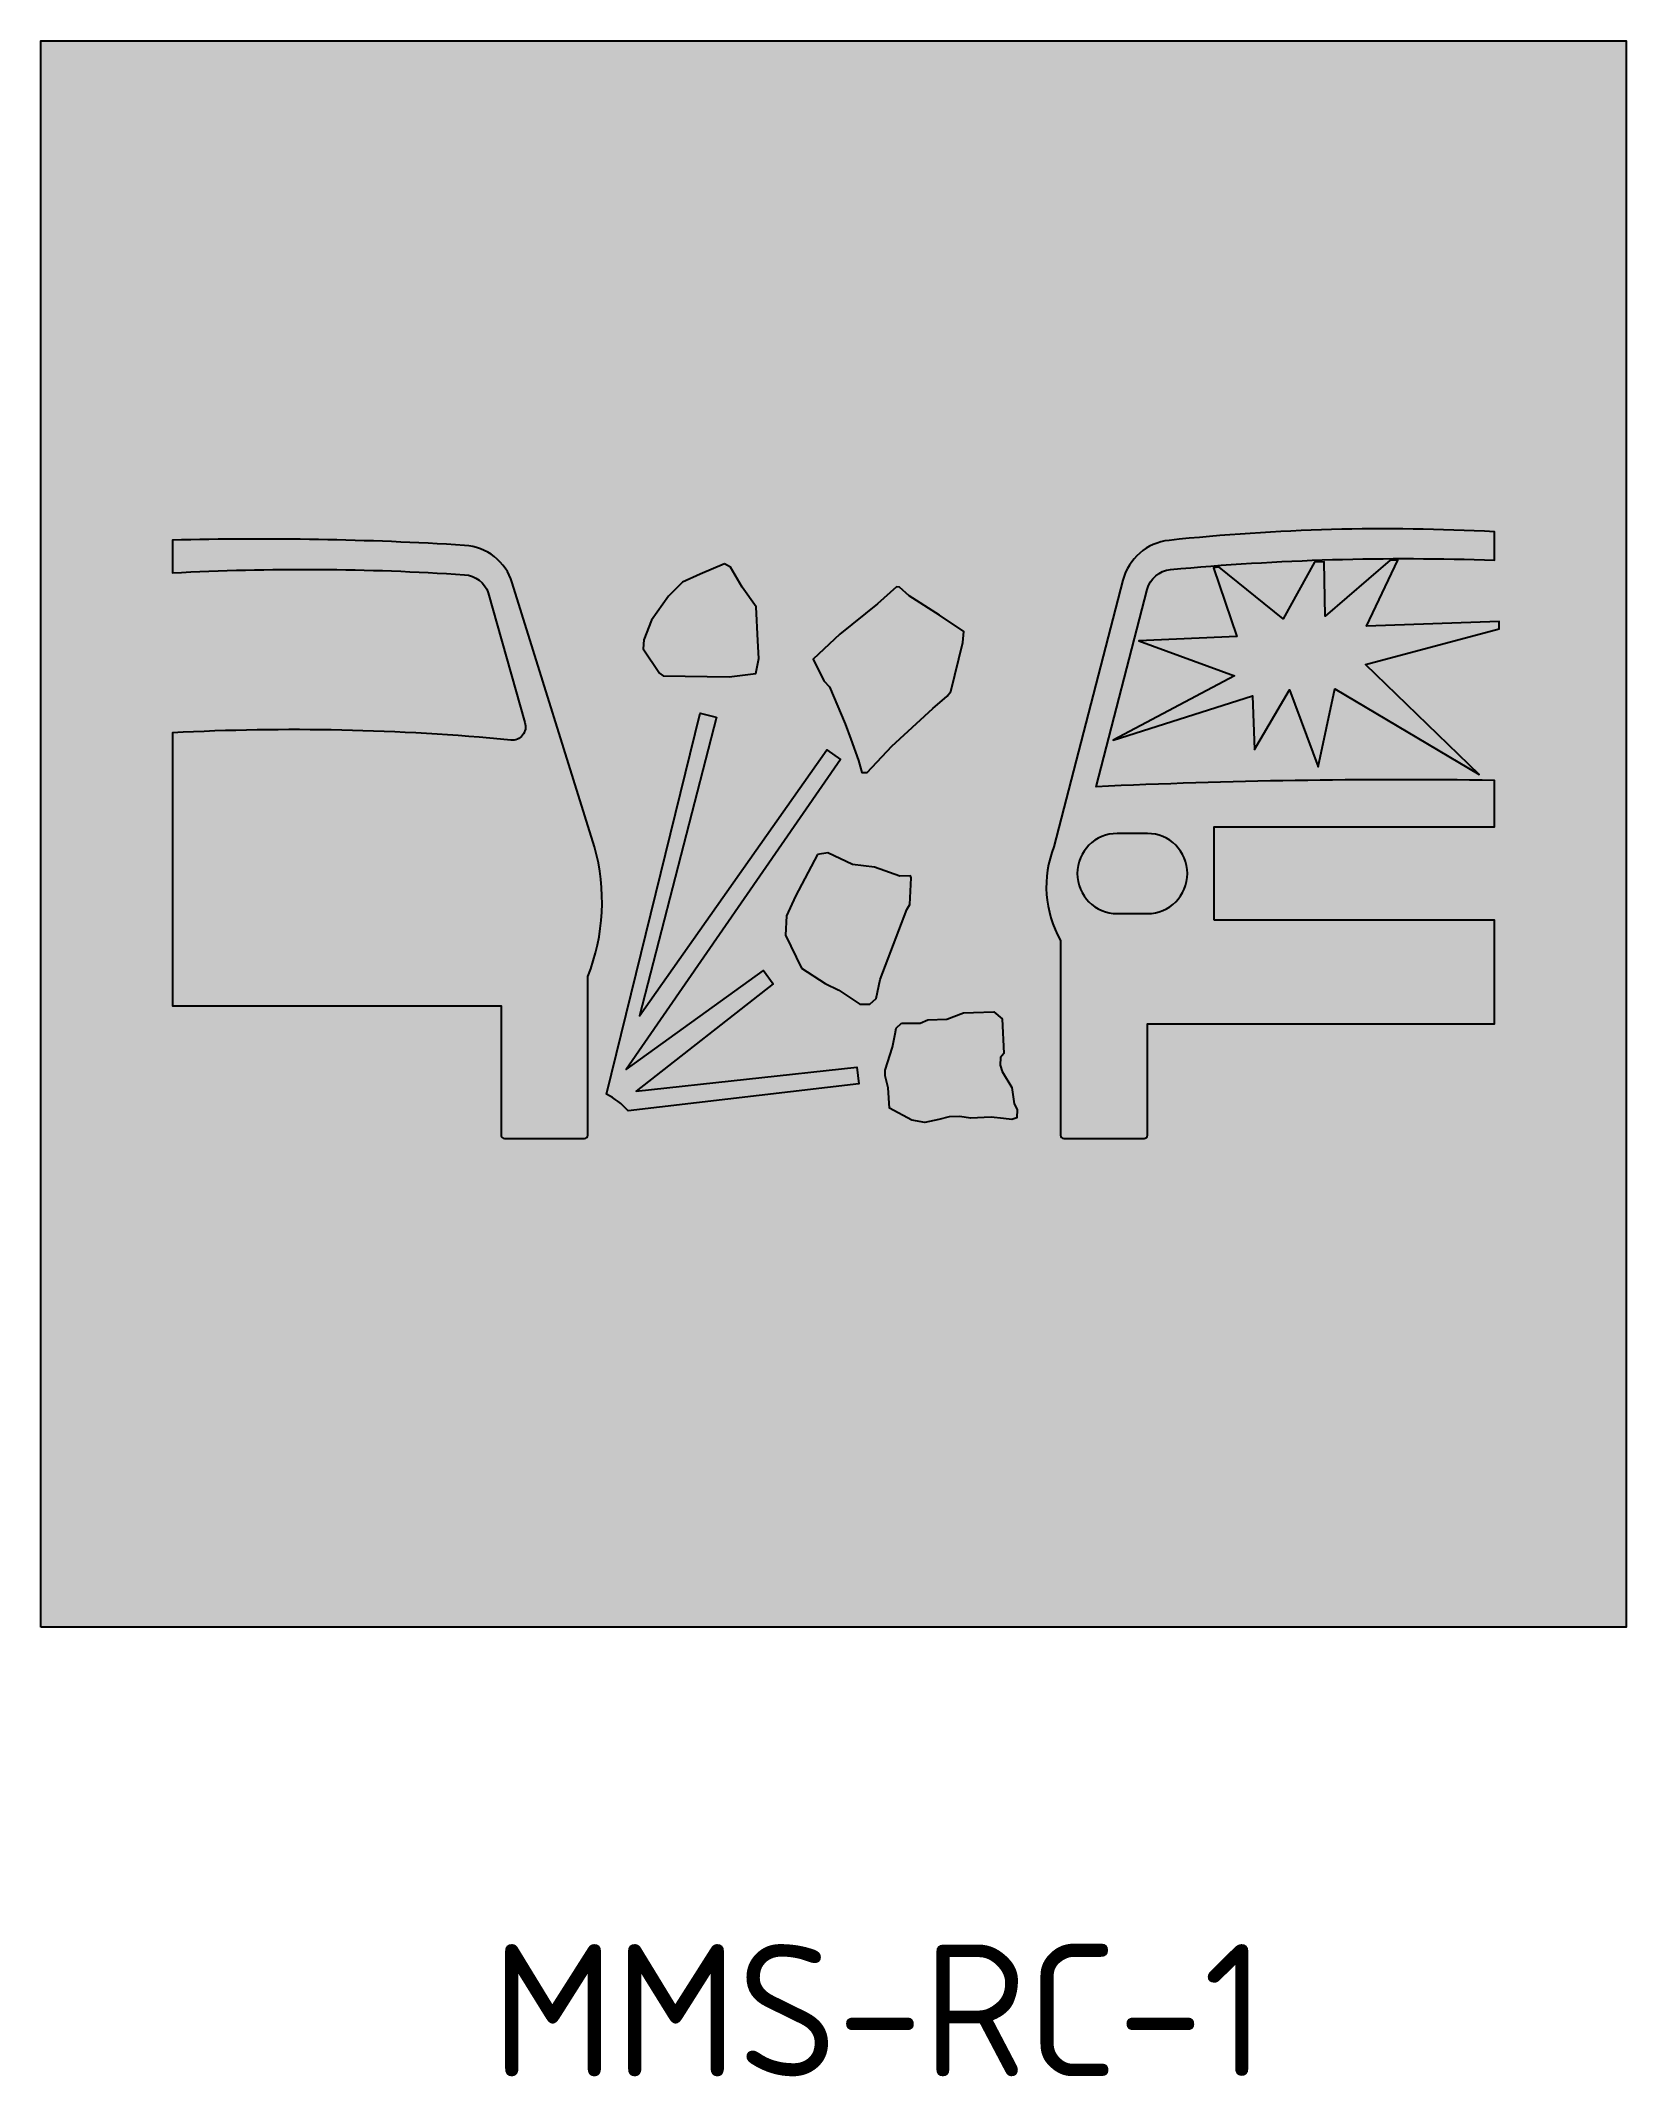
# Model space of a CAD drawing. Extents: x 158 to 359, y 73 to 242.
# Drawn here: x 157.8 to 217.8, y 165.1 to 242.1 of the extents above.
import ezdxf

# ---------------------------------------------------------------- set-up
doc = ezdxf.new("R2010")
doc.units = 0
doc.header["$LTSCALE"] = 0.3
doc.header["$MEASUREMENT"] = 0
doc.layers.add('L25', color=1, linetype='CONTINUOUS')
doc.layers.add('yellow', color=50, linetype='CONTINUOUS')
doc.styles.add('iso', font='iso3098b.shx')

msp = doc.modelspace()

# ---------------------------------------------------------------- hatches: boundary and pattern name
at = {"layer": 'L25'}
h = msp.add_hatch(color=256, dxfattribs=at)
h.paths.add_polyline_path([(212.815, 214.081, 0.015182), (197.738, 213.838), (199.673, 221.3, -0.315593), (200.556, 222.052, -0.032779), (212.815, 222.405), (212.815, 223.482, 0.040055), (200.496, 223.157, 0.312245), (198.754, 221.654), (196.139, 211.567, 0.226827), (196.391, 208.029), (196.391, 200.664, 0.414214), (196.518, 200.538), (199.55, 200.538, 0.414214), (199.676, 200.664), (199.676, 204.871), (212.815, 204.871), (212.815, 208.787), (202.203, 208.787), (202.203, 212.325), (212.815, 212.325)])
h.paths.add_polyline_path([(199.676, 209.04), (198.539, 209.04, -1), (198.539, 212.072), (199.676, 212.072, -1)], flags=16)
for points in [[(175.647, 221.552, 0.31126), (173.841, 222.968, 0.021888), (162.785, 223.167), (162.785, 221.93, -0.029571), (173.842, 221.86, -0.305556), (174.736, 221.169), (176.123, 216.263, -0.542344), (175.594, 215.602, 0.037539), (162.785, 215.877), (162.785, 205.555), (175.22, 205.555), (175.22, 200.664, 0.414214), (175.346, 200.538), (178.378, 200.538, 0.414214), (178.505, 200.664), (178.505, 206.661, 0.163767), (178.757, 211.567)], [(184.879, 220.648), (184.34, 221.392), (183.904, 222.149), (183.673, 222.264), (182.749, 221.879), (182.081, 221.572), (181.555, 221.046), (180.914, 220.136), (180.618, 219.392), (180.593, 219.058), (181.222, 218.135), (181.35, 218.033), (183.852, 217.994), (184.866, 218.122), (184.969, 218.687), (184.943, 219.353)], [(212.99, 219.809), (212.99, 220.09), (207.973, 219.909), (209.15, 222.41), (208.865, 222.409), (206.403, 220.296), (206.369, 222.349), (206.007, 222.334), (204.813, 220.194), (202.398, 222.14), (202.177, 222.114), (203.06, 219.522), (199.355, 219.352), (202.978, 218.035), (198.383, 215.598), (203.651, 217.282), (203.733, 215.245), (205.058, 217.506), (206.138, 214.593), (206.77, 217.547), (212.232, 214.298), (207.937, 218.468)], [(192.695, 219.299), (192.731, 219.713), (191.811, 220.326), (190.658, 221.064), (190.297, 221.388), (190.189, 221.406), (189.468, 220.758), (188.044, 219.605), (187.034, 218.669), (187.431, 217.84), (187.647, 217.624), (188.242, 216.219), (188.458, 215.643), (188.747, 214.832), (188.873, 214.382), (189.071, 214.382), (190.009, 215.373), (191.559, 216.795), (192.1, 217.264), (192.244, 217.444)], [(185.523, 206.382), (185.15, 206.892), (179.956, 203.148), (188.066, 214.865), (187.55, 215.23), (180.465, 205.171), (183.369, 216.468), (182.749, 216.62), (179.212, 202.217, -0.092769), (180.025, 201.579), (188.754, 202.6), (188.687, 203.228), (180.328, 202.322)], [(190.742, 210.4), (190.715, 210.469), (190.314, 210.455), (189.349, 210.8), (188.521, 210.896), (187.582, 211.337), (187.196, 211.282), (186.368, 209.697), (186.023, 208.952), (185.982, 208.222), (186.589, 206.981), (187.486, 206.402), (187.996, 206.14), (188.797, 205.616), (189.169, 205.616), (189.418, 205.836), (189.569, 206.553), (190.577, 209.2), (190.687, 209.38)], [(194.248, 203.753), (194.179, 205.067), (193.867, 205.332), (193.095, 205.297), (192.725, 205.286), (192.091, 205.044), (191.376, 205.021), (191.076, 204.894), (190.373, 204.894), (190.176, 204.71), (190.13, 204.491), (190.038, 203.984), (189.75, 203.119), (189.761, 202.9), (189.865, 202.451), (189.923, 201.679), (190.765, 201.229), (191.261, 201.137), (191.791, 201.252), (192.183, 201.356), (192.587, 201.368), (192.979, 201.31), (193.764, 201.345), (194.236, 201.287), (194.548, 201.252), (194.732, 201.322), (194.744, 201.633), (194.64, 201.852), (194.548, 202.462), (194.179, 203.073), (194.11, 203.304), (194.121, 203.603)]]:
    msp.add_hatch(color=256, dxfattribs=at).paths.add_polyline_path(points)
at = {"layer": 'yellow'}
h = msp.add_hatch(color=256, dxfattribs=at)
h.paths.add_polyline_path([(217.8, 242.055), (157.8, 242.055), (157.8, 182.055), (217.8, 182.055)])
h.paths.add_polyline_path([(183.673, 222.264), (183.904, 222.149), (184.34, 221.392), (184.879, 220.648), (184.943, 219.353), (184.969, 218.687), (184.866, 218.122), (183.852, 217.994), (181.35, 218.033), (181.222, 218.135), (180.593, 219.058), (180.618, 219.392), (180.914, 220.136), (181.555, 221.046), (182.081, 221.572), (182.749, 221.879)], flags=16)
h.paths.add_polyline_path([(190.189, 221.406), (190.297, 221.388), (190.658, 221.064), (191.811, 220.326), (192.731, 219.713), (192.695, 219.299), (192.244, 217.444), (192.1, 217.264), (191.559, 216.795), (190.009, 215.373), (189.071, 214.382), (188.873, 214.382), (188.747, 214.832), (188.458, 215.643), (188.242, 216.219), (187.647, 217.624), (187.431, 217.84), (187.034, 218.669), (188.044, 219.605), (189.468, 220.758)], flags=16)
h.paths.add_polyline_path([(175.647, 221.552), (178.757, 211.567, -0.163767), (178.505, 206.661), (178.505, 200.664, -0.414214), (178.378, 200.538), (175.346, 200.538, -0.414214), (175.22, 200.664), (175.22, 205.555), (162.785, 205.555), (162.785, 215.877, -0.037543), (175.595, 215.602, 0.513681), (176.135, 216.221), (174.736, 221.169, 0.305556), (173.842, 221.86, 0.029571), (162.785, 221.93), (162.785, 223.167, -0.021888), (173.841, 222.968, -0.31126)], flags=16)
h.paths.add_polyline_path([(182.749, 216.62), (183.369, 216.468), (180.465, 205.171), (187.55, 215.23), (188.066, 214.865), (179.956, 203.148), (185.15, 206.892), (185.523, 206.382), (180.328, 202.322), (188.687, 203.228), (188.754, 202.6), (180.025, 201.579, 0.092769), (179.212, 202.217)], flags=16)
h.paths.add_polyline_path([(207.973, 219.909), (212.99, 220.09), (212.99, 219.809), (207.937, 218.468), (212.232, 214.298), (206.77, 217.547), (206.138, 214.593), (205.058, 217.506), (203.733, 215.245), (203.651, 217.282), (198.383, 215.598), (202.978, 218.035), (199.355, 219.352), (203.06, 219.522), (202.177, 222.114), (202.398, 222.14), (204.813, 220.194), (206.007, 222.334), (206.369, 222.349), (206.403, 220.296), (208.865, 222.409), (209.15, 222.41)], flags=16)
h.paths.add_polyline_path([(200.496, 223.157, -0.040055), (212.815, 223.482), (212.815, 222.405, 0.032779), (200.556, 222.052, 0.315593), (199.673, 221.3), (197.738, 213.838, -0.015182), (212.815, 214.081), (212.815, 212.325), (202.203, 212.325), (202.203, 208.787), (212.815, 208.787), (212.815, 204.871), (199.676, 204.871), (199.676, 200.664, -0.414214), (199.55, 200.538), (196.518, 200.538, -0.414214), (196.391, 200.664), (196.391, 208.029, -0.226827), (196.139, 211.567), (198.754, 221.654, -0.312245)], flags=16)
h.paths.add_polyline_path([(187.582, 211.337), (188.521, 210.896), (189.349, 210.8), (190.314, 210.455), (190.746, 210.47), (190.687, 209.38), (190.577, 209.2), (189.569, 206.553), (189.418, 205.836), (189.169, 205.616), (188.797, 205.616), (187.996, 206.14), (187.486, 206.402), (186.589, 206.981), (185.982, 208.222), (186.023, 208.952), (186.368, 209.697), (187.196, 211.282)], flags=16)
h.paths.add_polyline_path([(198.539, 212.072), (199.676, 212.072, -1), (199.676, 209.04), (198.539, 209.04, -1)], flags=0)
h.paths.add_polyline_path([(190.373, 204.894), (191.076, 204.894), (191.376, 205.021), (192.091, 205.044), (192.725, 205.286), (193.095, 205.297), (193.867, 205.332), (194.179, 205.067), (194.248, 203.753), (194.121, 203.603), (194.11, 203.304), (194.179, 203.073), (194.548, 202.462), (194.64, 201.852), (194.744, 201.633), (194.732, 201.322), (194.548, 201.252), (194.236, 201.287), (193.764, 201.345), (192.979, 201.31), (192.587, 201.368), (192.183, 201.356), (191.791, 201.252), (191.261, 201.137), (190.765, 201.229), (189.923, 201.679), (189.865, 202.451), (189.761, 202.9), (189.75, 203.119), (190.038, 203.984), (190.13, 204.491), (190.176, 204.71)], flags=16)

# ---------------------------------------------------------------- linework, layer by layer
at = {"layer": 'L25'}
for points in [[(157.8, 182.055), (157.8, 242.055), (217.8, 242.055), (217.8, 182.055)], [(183.673, 222.264), (182.749, 221.879), (182.081, 221.572), (181.555, 221.046), (180.914, 220.136), (180.618, 219.392), (180.593, 219.058), (181.222, 218.135), (181.35, 218.033), (183.852, 217.994), (184.866, 218.122), (184.969, 218.687), (184.943, 219.353), (184.879, 220.648), (184.34, 221.392), (183.904, 222.149)], [(208.865, 222.409), (206.403, 220.296), (206.369, 222.349), (206.007, 222.334), (204.813, 220.194), (202.398, 222.14), (202.177, 222.114), (203.06, 219.522), (199.355, 219.352), (202.978, 218.035), (198.383, 215.598), (203.651, 217.282), (203.733, 215.245), (205.058, 217.506), (206.138, 214.593), (206.77, 217.547), (212.232, 214.298), (207.937, 218.468), (212.99, 219.809), (212.99, 220.09), (207.973, 219.909), (209.15, 222.41)], [(190.189, 221.406), (189.468, 220.758), (188.044, 219.605), (187.034, 218.669), (187.431, 217.84), (187.647, 217.624), (188.242, 216.219), (188.458, 215.643), (188.747, 214.832), (188.873, 214.382), (189.071, 214.382), (190.009, 215.373), (191.559, 216.795), (192.1, 217.264), (192.244, 217.444), (192.695, 219.299), (192.731, 219.713), (191.811, 220.326), (190.658, 221.064), (190.297, 221.388)], [(187.196, 211.282), (186.368, 209.697), (186.023, 208.952), (185.982, 208.222), (186.589, 206.981), (187.486, 206.402), (187.996, 206.14), (188.797, 205.616), (189.169, 205.616), (189.418, 205.836), (189.569, 206.553), (190.577, 209.2), (190.687, 209.38), (190.742, 210.4), (190.715, 210.469), (190.314, 210.455), (189.349, 210.8), (188.521, 210.896), (187.582, 211.337)], [(190.373, 204.894), (191.076, 204.894), (191.376, 205.021), (192.091, 205.044), (192.725, 205.286), (193.095, 205.297), (193.867, 205.332), (194.179, 205.067), (194.248, 203.753), (194.121, 203.603), (194.11, 203.304), (194.179, 203.073), (194.548, 202.462), (194.64, 201.852), (194.744, 201.633), (194.732, 201.322), (194.548, 201.252), (194.236, 201.287), (193.764, 201.345), (192.979, 201.31), (192.587, 201.368), (192.183, 201.356), (191.791, 201.252), (191.261, 201.137), (190.765, 201.229), (189.923, 201.679), (189.865, 202.451), (189.761, 202.9), (189.75, 203.119), (190.038, 203.984), (190.13, 204.491), (190.176, 204.71)]]:
    msp.add_lwpolyline(points, close=True, dxfattribs=at)
for points in [[(202.203, 208.787), (202.203, 212.325), (212.815, 212.325), (212.815, 214.081, 0.015182), (197.738, 213.838), (199.673, 221.3, -0.315593), (200.556, 222.052, -0.032779), (212.815, 222.405), (212.815, 223.482, 0.040055), (200.496, 223.157, 0.312245), (198.754, 221.654), (196.139, 211.567, 0.226827), (196.391, 208.029), (196.391, 200.664, 0.414214), (196.518, 200.538), (199.55, 200.538, 0.414214), (199.676, 200.664), (199.676, 204.871), (212.815, 204.871), (212.815, 208.787)], [(175.346, 200.538), (178.378, 200.538, 0.414214), (178.505, 200.664), (178.505, 206.661, 0.163767), (178.757, 211.567), (175.647, 221.552, 0.31126), (173.841, 222.968, 0.021888), (162.785, 223.167), (162.785, 221.93, -0.029571), (173.842, 221.86, -0.305556), (174.736, 221.169), (176.123, 216.263, -0.541474), (175.595, 215.602, 0.037543), (162.785, 215.877), (162.785, 205.555), (175.22, 205.555), (175.22, 200.664, 0.414214)], [(199.676, 212.072), (198.539, 212.072, 1), (198.539, 209.04), (199.676, 209.04, 1)]]:
    msp.add_lwpolyline(points, format="xyb", close=True, dxfattribs=at)
msp.add_lwpolyline([(183.369, 216.468), (180.465, 205.171), (187.55, 215.23), (188.066, 214.865), (179.956, 203.148), (185.15, 206.892), (185.523, 206.382), (180.328, 202.322), (188.687, 203.228), (188.754, 202.6), (180.025, 201.579, 0.092769), (179.212, 202.217), (182.749, 216.62), (183.363, 216.469)], format="xyb", dxfattribs=at)

# ---------------------------------------------------------------- texts
at = {"layer": 'yellow', "insert": (174.862, 170.067), "char_height": 5, "width": 24.69525, "attachment_point": 1, "style": 'iso'}
msp.add_mtext('{\\C3;MMS-RC-1}', dxfattribs=at)

doc.saveas('drawing.dxf')
